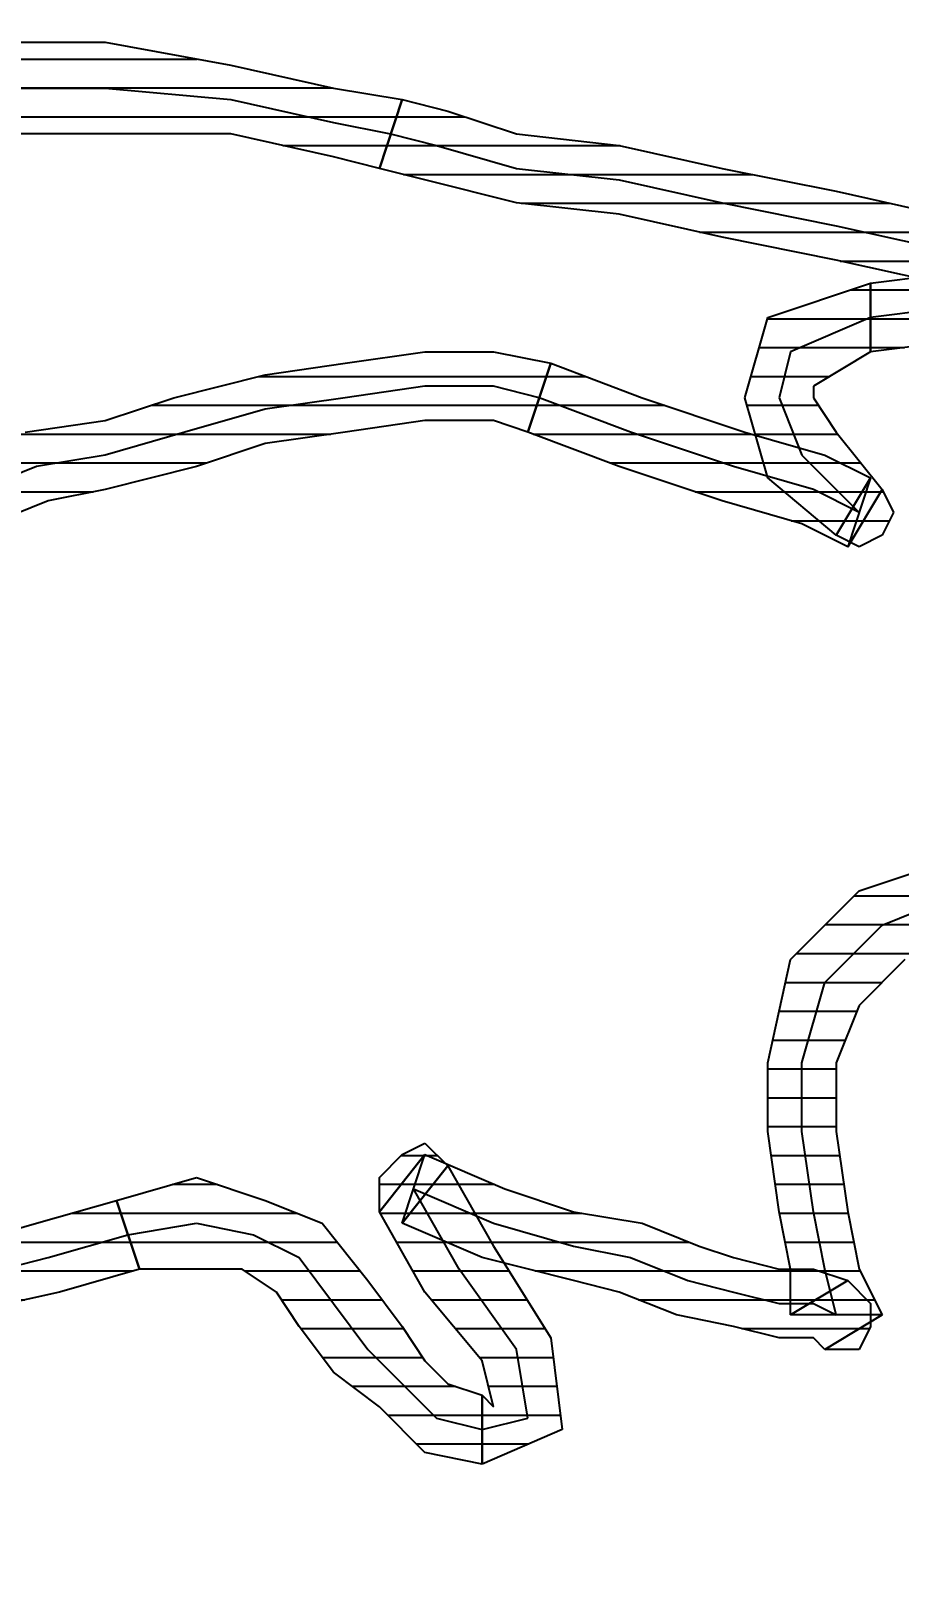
# Model space of a CAD drawing. Header units: millimetres. Extents: x 322668 to 332469, y 13187 to 20117.
# Drawn here: x 327619.42 to 327623.18, y 15751.73 to 15758.4 of the extents above; entities that cross this region are included whole.
import ezdxf

# ---------------------------------------------------------------- set-up
doc = ezdxf.new("R2010")
doc.units = ezdxf.units.MM
doc.header["$LTSCALE"] = 50
doc.header["$MEASUREMENT"] = 0
doc.header["$PDMODE"] = 3
doc.header["$PDSIZE"] = -0.5
doc.layers.get('0').update_dxf_attribs({"linetype": 'CONTINUOUS'})
doc.layers.get('DEFPOINTS').update_dxf_attribs({"linetype": 'CONTINUOUS'})
doc.layers.add('MIM_OLCU-DIS', color=1, linetype='CONTINUOUS')
doc.styles.add('OLCU', font='TSIMPLEX.SHX', dxfattribs={"width": 0.7})
doc.dimstyles.new('200-OLCU-DIŞ', dxfattribs={"dimtxt": 30, "dimasz": 10, "dimexe": 0, "dimexo": 0, "dimgap": 10, "dimtad": 1, "dimdec": 1, "dimdsep": 46, "dimtxsty": 'OLCU', "dimblk1": 'DOT', "dimblk2": 'DOT', "dimsah": 1, "dimcen": 0, "dimclrd": 7, "dimclre": 7, "dimclrt": 4, "dimadec": 0, "dimazin": 0, "dimtfac": 1, "dimtdec": 1, "dimtix": 1, "dimtmove": 2, "dimatfit": 3, "dimldrblk": 'DOT', "dimfxl": 0, "dimtolj": 1, "dimarcsym": 0})
pattern_1 = [(360, (-5108.51305, -673.59423), (1e-16, 0.125), [25])]

# ---------------------------------------------------------------- blocks, each defined once
blk = doc.blocks.new('_DOT')
at = {"color": 0, "linetype": 'ByBlock'}
blk.add_line((-0.5, 0), (-1, 0), dxfattribs=at)
at = {"color": 0, "linetype": 'ByBlock', "const_width": 0.5}
blk.add_lwpolyline([(-0.25, 0, 1), (0.25, 0, 1)], format="xyb", close=True, dxfattribs=at)
blk = doc.blocks.new('*D159')
at = {"layer": 'DEFPOINTS', "color": 0}
for p in [(329577.7462, 18407.9638, -57.5013), (327588.544, 14892.9952), (330092.5872, 14892.9952)]:
    blk.add_point(p, dxfattribs=at)
at = {"layer": 'MIM_OLCU-DIS', "color": 7, "lineweight": -2}
for p, q in [((330052.8343, 18407.9638), (330092.5872, 18407.9638)), ((330092.5872, 18397.9638), (330092.5872, 14902.9952)), ((330052.5872, 14892.9952), (330092.5872, 14892.9952))]:
    blk.add_line(p, q, dxfattribs=at)
at = {"layer": 'MIM_OLCU-DIS', "color": 7, "lineweight": -2, "xscale": 10, "yscale": 10, "zscale": 10}
for p, rotation in [((330092.5872, 18407.9638), 90), ((330092.5872, 14892.9952), 270)]:
    blk.add_blockref('_DOT', p, dxfattribs=dict(at, rotation=rotation))
at = {"layer": 'MIM_OLCU-DIS', "color": 4, "insert": (330067.5872, 16650.4795), "char_height": 30, "attachment_point": 5, "rotation": 90, "style": 'OLCU'}
blk.add_mtext('\\A1;3515', dxfattribs=at)
blk = doc.blocks.new('by')
at = {"ltscale": 30}
h = blk.add_hatch(dxfattribs=at)
h.set_pattern_fill('DC_LINES', color=256, scale=0.1, style=0)
h.set_pattern_definition(pattern_1)
edge = h.paths.add_edge_path(flags=0)
edge.add_line((6404.8611, 2223.3659), (6404.6628, 2223.4156))
edge.add_line((6404.6628, 2223.4156), (6404.2175, 2223.515))
edge.add_line((6404.2175, 2223.515), (6403.6736, 2223.515))
edge.add_line((6403.6736, 2223.515), (6403.03, 2223.515))
edge.add_line((6403.03, 2223.515), (6402.3376, 2223.515))
edge.add_line((6402.3376, 2223.515), (6401.7439, 2223.5647))
edge.add_line((6401.7439, 2223.5647), (6401.2488, 2223.4654))
edge.add_line((6401.2488, 2223.4654), (6401.0515, 2223.3659))
edge.add_line((6401.0515, 2223.3659), (6400.8532, 2223.664))
edge.add_line((6400.8532, 2223.664), (6401.2488, 2223.7633))
edge.add_line((6401.2488, 2223.7633), (6401.7439, 2223.8627))
edge.add_line((6401.7439, 2223.8627), (6402.3376, 2223.9123))
edge.add_line((6402.3376, 2223.9123), (6403.03, 2223.9123))
edge.add_line((6403.03, 2223.9123), (6403.6736, 2223.9123))
edge.add_line((6403.6736, 2223.9123), (6404.2175, 2223.813))
edge.add_line((6404.2175, 2223.813), (6404.6628, 2223.7137))
edge.add_line((6404.6628, 2223.7137), (6404.9597, 2223.664))
h = blk.add_hatch(dxfattribs=at)
h.set_pattern_fill('DC_LINES', color=256, scale=0.1, style=0)
h.set_pattern_definition(pattern_1)
edge = h.paths.add_edge_path(flags=0)
edge.add_line((6407.9773, 2222.9685), (6407.9284, 2222.6706))
edge.add_line((6407.9284, 2222.6706), (6407.6316, 2222.7699))
edge.add_line((6407.6316, 2222.7699), (6407.2849, 2222.8692))
edge.add_line((6407.2849, 2222.8692), (6406.8396, 2222.9685))
edge.add_line((6406.8396, 2222.9685), (6406.3454, 2223.0679))
edge.add_line((6406.3454, 2223.0679), (6405.9001, 2223.1673))
edge.add_line((6405.9001, 2223.1673), (6405.4548, 2223.2169))
edge.add_line((6405.4548, 2223.2169), (6405.0583, 2223.3163))
edge.add_line((6405.0583, 2223.3163), (6404.8611, 2223.3659))
edge.add_line((6404.8611, 2223.3659), (6404.9597, 2223.664))
edge.add_line((6404.9597, 2223.664), (6405.1579, 2223.6143))
edge.add_line((6405.1579, 2223.6143), (6405.4548, 2223.515))
edge.add_line((6405.4548, 2223.515), (6405.9001, 2223.4654))
edge.add_line((6405.9001, 2223.4654), (6406.3454, 2223.3659))
edge.add_line((6406.3454, 2223.3659), (6406.8396, 2223.2666))
edge.add_line((6406.8396, 2223.2666), (6407.2849, 2223.1673))
edge.add_line((6407.2849, 2223.1673), (6407.7302, 2223.0679))
edge.add_line((6407.7302, 2223.0679), (6408.0271, 2222.9685))
edge.add_line((6408.0271, 2222.9685), (6407.9773, 2222.6706))
edge.add_line((6407.9773, 2222.6706), (6408.0271, 2222.9685))
edge.add_line((6408.0271, 2222.9685), (6408.1257, 2222.8692))
edge.add_line((6408.1257, 2222.8692), (6408.1257, 2222.7699))
edge.add_line((6408.1257, 2222.7699), (6408.0769, 2222.6706))
edge.add_line((6408.0769, 2222.6706), (6407.9284, 2222.6706))
h = blk.add_hatch(dxfattribs=at)
h.set_pattern_fill('DC_LINES', color=256, scale=0.1, style=0)
h.set_pattern_definition(pattern_1)
edge = h.paths.add_edge_path(flags=0)
edge.add_line((6406.988, 2222.8692), (6407.3835, 2222.9189))
edge.add_line((6407.3835, 2222.9189), (6407.5818, 2222.9189))
edge.add_line((6407.5818, 2222.9189), (6407.7302, 2222.9685))
edge.add_line((6407.7302, 2222.9685), (6407.9773, 2222.9685))
edge.add_line((6407.9773, 2222.9685), (6407.9773, 2222.6706))
edge.add_line((6407.9773, 2222.6706), (6407.7302, 2222.6706))
edge.add_line((6407.7302, 2222.6706), (6407.5818, 2222.6208))
edge.add_line((6407.5818, 2222.6208), (6407.3835, 2222.6208))
edge.add_line((6407.3835, 2222.6208), (6406.988, 2222.5712))
h = blk.add_hatch(dxfattribs=at)
h.set_pattern_fill('DC_LINES', color=256, scale=0.1, style=0)
h.set_pattern_definition(pattern_1)
edge = h.paths.add_edge_path(flags=0)
edge.add_line((6406.988, 2222.0247), (6406.8396, 2221.7764))
edge.add_line((6406.8396, 2221.7764), (6406.5427, 2222.0247))
edge.add_line((6406.5427, 2222.0247), (6406.4441, 2222.3725))
edge.add_line((6406.4441, 2222.3725), (6406.5427, 2222.7202))
edge.add_line((6406.5427, 2222.7202), (6406.988, 2222.8692))
edge.add_line((6406.988, 2222.8692), (6406.988, 2222.5712))
edge.add_line((6406.988, 2222.5712), (6406.7409, 2222.4221))
edge.add_line((6406.7409, 2222.4221), (6406.7409, 2222.3725))
edge.add_line((6406.7409, 2222.3725), (6406.8396, 2222.2235))
edge.add_line((6406.8396, 2222.2235), (6407.0378, 2221.9751))
edge.add_line((6407.0378, 2221.9751), (6406.8894, 2221.7268))
edge.add_line((6406.8894, 2221.7268), (6407.0378, 2221.9751))
edge.add_line((6407.0378, 2221.9751), (6407.0876, 2221.8758))
edge.add_line((6407.0876, 2221.8758), (6407.0378, 2221.7764))
edge.add_line((6407.0378, 2221.7764), (6406.9382, 2221.7268))
edge.add_line((6406.9382, 2221.7268), (6406.8396, 2221.7764))
h = blk.add_hatch(dxfattribs=at)
h.set_pattern_fill('DC_LINES', color=256, scale=0.1, style=0)
h.set_pattern_definition(pattern_1)
edge = h.paths.add_edge_path(flags=0)
edge.add_line((6403.0798, 2222.1241), (6403.3269, 2222.2235))
edge.add_line((6403.3269, 2222.2235), (6403.6736, 2222.2731))
edge.add_line((6403.6736, 2222.2731), (6403.9704, 2222.3725))
edge.add_line((6403.9704, 2222.3725), (6404.3659, 2222.4718))
edge.add_line((6404.3659, 2222.4718), (6404.7126, 2222.5215))
edge.add_line((6404.7126, 2222.5215), (6405.0583, 2222.5712))
edge.add_line((6405.0583, 2222.5712), (6405.3552, 2222.5712))
edge.add_line((6405.3552, 2222.5712), (6405.6032, 2222.5215))
edge.add_line((6405.6032, 2222.5215), (6405.5036, 2222.2235))
edge.add_line((6405.5036, 2222.2235), (6405.3552, 2222.2731))
edge.add_line((6405.3552, 2222.2731), (6405.0583, 2222.2731))
edge.add_line((6405.0583, 2222.2731), (6404.7126, 2222.2235))
edge.add_line((6404.7126, 2222.2235), (6404.3659, 2222.1737))
edge.add_line((6404.3659, 2222.1737), (6404.0691, 2222.0744))
edge.add_line((6404.0691, 2222.0744), (6403.6736, 2221.9751))
edge.add_line((6403.6736, 2221.9751), (6403.4265, 2221.9254))
edge.add_line((6403.4265, 2221.9254), (6403.1784, 2221.826))
h = blk.add_hatch(dxfattribs=at)
h.set_pattern_fill('DC_LINES', color=256, scale=0.1, style=0)
h.set_pattern_definition(pattern_1)
edge = h.paths.add_edge_path(flags=0)
edge.add_line((6405.6032, 2222.5215), (6405.9988, 2222.3725))
edge.add_line((6405.9988, 2222.3725), (6406.4441, 2222.2235))
edge.add_line((6406.4441, 2222.2235), (6406.7907, 2222.1241))
edge.add_line((6406.7907, 2222.1241), (6406.988, 2222.0247))
edge.add_line((6406.988, 2222.0247), (6406.8894, 2221.7268))
edge.add_line((6406.8894, 2221.7268), (6406.6911, 2221.826))
edge.add_line((6406.6911, 2221.826), (6406.3454, 2221.9254))
edge.add_line((6406.3454, 2221.9254), (6405.9001, 2222.0744))
edge.add_line((6405.9001, 2222.0744), (6405.5036, 2222.2235))
h = blk.add_hatch(dxfattribs=at)
h.set_pattern_fill('DC_LINES', color=256, scale=0.1, style=0)
h.set_pattern_definition(pattern_1)
edge = h.paths.add_edge_path(flags=0)
edge.add_line((6408.2741, 2220.1868), (6407.5329, 2220.1372))
edge.add_line((6407.5329, 2220.1372), (6407.1364, 2219.9384))
edge.add_line((6407.1364, 2219.9384), (6406.9382, 2219.7398))
edge.add_line((6406.9382, 2219.7398), (6406.8396, 2219.4914))
edge.add_line((6406.8396, 2219.4914), (6406.8396, 2219.1933))
edge.add_line((6406.8396, 2219.1933), (6406.8894, 2218.8456))
edge.add_line((6406.8894, 2218.8456), (6406.9382, 2218.5972))
edge.add_line((6406.9382, 2218.5972), (6407.0378, 2218.3985))
edge.add_line((6407.0378, 2218.3985), (6406.6413, 2218.3985))
edge.add_line((6406.6413, 2218.3985), (6406.6413, 2218.5972))
edge.add_line((6406.6413, 2218.5972), (6406.5925, 2218.8456))
edge.add_line((6406.5925, 2218.8456), (6406.5427, 2219.1933))
edge.add_line((6406.5427, 2219.1933), (6406.5427, 2219.4914))
edge.add_line((6406.5427, 2219.4914), (6406.6413, 2219.9384))
edge.add_line((6406.6413, 2219.9384), (6406.9382, 2220.2365))
edge.add_line((6406.9382, 2220.2365), (6407.5329, 2220.4351))
edge.add_line((6407.5329, 2220.4351), (6408.2741, 2220.4848))
h = blk.add_hatch(dxfattribs=at)
h.set_pattern_fill('DC_LINES', color=256, scale=0.1, style=0)
h.set_pattern_definition(pattern_1)
edge = h.paths.add_edge_path(flags=0)
edge.add_line((6404.9597, 2218.7959), (6405.1579, 2219.0443))
edge.add_line((6405.1579, 2219.0443), (6405.3552, 2218.6966))
edge.add_line((6405.3552, 2218.6966), (6405.6032, 2218.2992))
edge.add_line((6405.6032, 2218.2992), (6405.6521, 2217.9018))
edge.add_line((6405.6521, 2217.9018), (6405.3064, 2217.7528))
edge.add_line((6405.3064, 2217.7528), (6405.3064, 2218.0508))
edge.add_line((6405.3064, 2218.0508), (6405.3552, 2218.0012))
edge.add_line((6405.3552, 2218.0012), (6405.3064, 2218.1998))
edge.add_line((6405.3064, 2218.1998), (6405.0583, 2218.4979))
edge.add_line((6405.0583, 2218.4979), (6404.8611, 2218.8456))
edge.add_line((6404.8611, 2218.8456), (6405.0583, 2219.094))
edge.add_line((6405.0583, 2219.094), (6404.8611, 2218.8456))
edge.add_line((6404.8611, 2218.8456), (6404.8611, 2218.9946))
edge.add_line((6404.8611, 2218.9946), (6404.9597, 2219.094))
edge.add_line((6404.9597, 2219.094), (6405.0583, 2219.1436))
edge.add_line((6405.0583, 2219.1436), (6405.1579, 2219.0443))
h = blk.add_hatch(dxfattribs=at)
h.set_pattern_fill('DC_LINES', color=256, scale=0.1, style=0)
h.set_pattern_definition(pattern_1)
edge = h.paths.add_edge_path(flags=0)
edge.add_line((6407.0378, 2218.3985), (6406.7907, 2218.2495))
edge.add_line((6406.7907, 2218.2495), (6406.7409, 2218.2992))
edge.add_line((6406.7409, 2218.2992), (6406.5925, 2218.2992))
edge.add_line((6406.5925, 2218.2992), (6406.3943, 2218.3488))
edge.add_line((6406.3943, 2218.3488), (6406.1472, 2218.3985))
edge.add_line((6406.1472, 2218.3985), (6405.9001, 2218.4979))
edge.add_line((6405.9001, 2218.4979), (6405.7019, 2218.5476))
edge.add_line((6405.7019, 2218.5476), (6405.3064, 2218.6469))
edge.add_line((6405.3064, 2218.6469), (6404.9597, 2218.7959))
edge.add_line((6404.9597, 2218.7959), (6405.0583, 2219.094))
edge.add_line((6405.0583, 2219.094), (6405.405, 2218.945))
edge.add_line((6405.405, 2218.945), (6405.7019, 2218.8456))
edge.add_line((6405.7019, 2218.8456), (6405.9988, 2218.7959))
edge.add_line((6405.9988, 2218.7959), (6406.2458, 2218.6966))
edge.add_line((6406.2458, 2218.6966), (6406.3943, 2218.6469))
edge.add_line((6406.3943, 2218.6469), (6406.5925, 2218.5972))
edge.add_line((6406.5925, 2218.5972), (6406.7409, 2218.5972))
edge.add_line((6406.7409, 2218.5972), (6406.8894, 2218.5476))
edge.add_line((6406.8894, 2218.5476), (6406.6413, 2218.3985))
edge.add_line((6406.6413, 2218.3985), (6406.8894, 2218.5476))
edge.add_line((6406.8894, 2218.5476), (6406.988, 2218.4483))
edge.add_line((6406.988, 2218.4483), (6406.988, 2218.3488))
edge.add_line((6406.988, 2218.3488), (6406.9382, 2218.2495))
edge.add_line((6406.9382, 2218.2495), (6406.7907, 2218.2495))
h = blk.add_hatch(dxfattribs=at)
h.set_pattern_fill('DC_LINES', color=256, scale=0.1, style=0)
h.set_pattern_definition(pattern_1)
edge = h.paths.add_edge_path(flags=0)
edge.add_line((6405.3064, 2217.7528), (6405.0583, 2217.8024))
edge.add_line((6405.0583, 2217.8024), (6404.8611, 2218.0012))
edge.add_line((6404.8611, 2218.0012), (6404.6628, 2218.1502))
edge.add_line((6404.6628, 2218.1502), (6404.5144, 2218.3488))
edge.add_line((6404.5144, 2218.3488), (6404.4157, 2218.4979))
edge.add_line((6404.4157, 2218.4979), (6404.2673, 2218.5972))
edge.add_line((6404.2673, 2218.5972), (6404.0691, 2218.5972))
edge.add_line((6404.0691, 2218.5972), (6403.822, 2218.5972))
edge.add_line((6403.822, 2218.5972), (6403.7224, 2218.8952))
edge.add_line((6403.7224, 2218.8952), (6404.0691, 2218.9946))
edge.add_line((6404.0691, 2218.9946), (6404.3659, 2218.8952))
edge.add_line((6404.3659, 2218.8952), (6404.613, 2218.7959))
edge.add_line((6404.613, 2218.7959), (6404.8113, 2218.5476))
edge.add_line((6404.8113, 2218.5476), (6404.9597, 2218.3488))
edge.add_line((6404.9597, 2218.3488), (6405.0583, 2218.1998))
edge.add_line((6405.0583, 2218.1998), (6405.1579, 2218.1005))
edge.add_line((6405.1579, 2218.1005), (6405.3064, 2218.0508))
h = blk.add_hatch(dxfattribs=at)
h.set_pattern_fill('DC_LINES', color=256, scale=0.1, style=0)
h.set_pattern_definition(pattern_1)
edge = h.paths.add_edge_path(flags=0)
edge.add_line((6403.822, 2218.5972), (6403.4753, 2218.4979))
edge.add_line((6403.4753, 2218.4979), (6403.03, 2218.3985))
edge.add_line((6403.03, 2218.3985), (6402.6345, 2218.2992))
edge.add_line((6402.6345, 2218.2992), (6402.1892, 2218.1998))
edge.add_line((6402.1892, 2218.1998), (6401.7937, 2218.1502))
edge.add_line((6401.7937, 2218.1502), (6401.3972, 2218.1502))
edge.add_line((6401.3972, 2218.1502), (6401.1003, 2218.1998))
edge.add_line((6401.1003, 2218.1998), (6400.8034, 2218.2495))
edge.add_line((6400.8034, 2218.2495), (6401.0017, 2218.5476))
edge.add_line((6401.0017, 2218.5476), (6401.1003, 2218.4979))
edge.add_line((6401.1003, 2218.4979), (6401.3972, 2218.4483))
edge.add_line((6401.3972, 2218.4483), (6401.7937, 2218.4483))
edge.add_line((6401.7937, 2218.4483), (6402.1892, 2218.4979))
edge.add_line((6402.1892, 2218.4979), (6402.6345, 2218.5972))
edge.add_line((6402.6345, 2218.5972), (6403.03, 2218.6966))
edge.add_line((6403.03, 2218.6966), (6403.3767, 2218.7959))
edge.add_line((6403.3767, 2218.7959), (6403.7224, 2218.8952))
for p, q in [((6403.03, 2223.9123, -4.5045), (6403.6736, 2223.9123, -4.5045)), ((6403.6736, 2223.9123, -4.5045), (6404.2175, 2223.813, -4.5045)), ((6404.2175, 2223.813, -4.5045), (6404.6628, 2223.7137, -4.5045)), ((6403.03, 2223.7137, -4.5045), (6403.6736, 2223.7137, -4.5045)), ((6403.6736, 2223.7137, -4.5045), (6404.2175, 2223.664, -4.5045)), ((6404.6628, 2223.7137, -4.5045), (6404.9597, 2223.664, -4.5045)), ((6404.2175, 2223.664, -4.5045), (6404.6628, 2223.5647, -4.5045)), ((6404.8611, 2223.3659, -4.5045), (6404.9597, 2223.664, -4.5045)), ((6404.9597, 2223.664, -4.5045), (6404.8611, 2223.3659, -4.5045)), ((6404.9597, 2223.664, -4.5045), (6405.1579, 2223.6143, -4.5045)), ((6404.9597, 2223.664, -4.5045), (6404.9597, 2223.664, -4.5045)), ((6405.1579, 2223.6143, -4.5045), (6405.4548, 2223.515, -4.5045)), ((6403.6736, 2223.515, -4.5045), (6403.03, 2223.515, -4.5045)), ((6404.2175, 2223.515, -4.5045), (6403.6736, 2223.515, -4.5045)), ((6404.6628, 2223.4156, -4.5045), (6404.2175, 2223.515, -4.5045)), ((6404.6628, 2223.5647, -4.5045), (6404.9099, 2223.515, -4.5045)), ((6404.9099, 2223.515, -4.5045), (6405.1081, 2223.4654, -4.5045)), ((6405.4548, 2223.515, -4.5045), (6405.9001, 2223.4654, -4.5045)), ((6405.1081, 2223.4654, -4.5045), (6405.4548, 2223.3659, -4.5045)), ((6405.9001, 2223.4654, -4.5045), (6406.3454, 2223.3659, -4.5045)), ((6404.8611, 2223.3659, -4.5045), (6404.6628, 2223.4156, -4.5045)), ((6405.0583, 2223.3163, -4.5045), (6404.8611, 2223.3659, -4.5045)), ((6404.8611, 2223.3659, -4.5045), (6404.8611, 2223.3659, -4.5045)), ((6404.8611, 2223.3659, -4.5045), (6404.8611, 2223.3659, -4.5045)), ((6405.4548, 2223.2169, -4.5045), (6405.0583, 2223.3163, -4.5045)), ((6405.4548, 2223.3659, -4.5045), (6405.9001, 2223.3163, -4.5045)), ((6405.9001, 2223.3163, -4.5045), (6406.3454, 2223.2169, -4.5045)), ((6406.3454, 2223.3659, -4.5045), (6406.8396, 2223.2666, -4.5045)), ((6406.8396, 2223.2666, -4.5045), (6407.2849, 2223.1673, -4.5045)), ((6405.9001, 2223.1673, -4.5045), (6405.4548, 2223.2169, -4.5045)), ((6406.3454, 2223.2169, -4.5045), (6406.8396, 2223.1176, -4.5045)), ((6406.3454, 2223.0679, -4.5045), (6405.9001, 2223.1673, -4.5045)), ((6406.8396, 2223.1176, -4.5045), (6407.2849, 2223.0183, -4.5045)), ((6406.8396, 2222.9685, -4.5045), (6406.3454, 2223.0679, -4.5045)), ((6407.2849, 2222.8692, -4.5045), (6406.8396, 2222.9685, -4.5045)), ((6406.988, 2222.8692, -4.5045), (6407.3835, 2222.9189, -4.5045)), ((6406.5427, 2222.7202, -4.5045), (6406.988, 2222.8692, -4.5045)), ((6406.988, 2222.8692, -4.5045), (6406.988, 2222.8692, -4.5045)), ((6406.988, 2222.5712, -4.5045), (6406.988, 2222.8692, -4.5045)), ((6406.988, 2222.8692, -4.5045), (6406.988, 2222.8692, -4.5045)), ((6406.988, 2222.8692, -4.5045), (6406.988, 2222.5712, -4.5045)), ((6406.4441, 2222.3725, -4.5045), (6406.5427, 2222.7202, -4.5045)), ((6406.988, 2222.7202, -4.5045), (6406.6413, 2222.5712, -4.5045)), ((6407.3835, 2222.7699, -4.5045), (6406.988, 2222.7202, -4.5045)), ((6404.7126, 2222.5215, -4.5045), (6405.0583, 2222.5712, -4.5045)), ((6405.0583, 2222.5712, -4.5045), (6405.3552, 2222.5712, -4.5045)), ((6405.3552, 2222.5712, -4.5045), (6405.6032, 2222.5215, -4.5045)), ((6406.6413, 2222.5712, -4.5045), (6406.5925, 2222.3725, -4.5045)), ((6406.988, 2222.5712, -4.5045), (6406.7409, 2222.4221, -4.5045)), ((6407.3835, 2222.6208, -4.5045), (6406.988, 2222.5712, -4.5045)), ((6406.988, 2222.5712, -4.5045), (6406.988, 2222.5712, -4.5045)), ((6404.3659, 2222.4718, -4.5045), (6404.7126, 2222.5215, -4.5045)), ((6405.5036, 2222.2235, -4.5045), (6405.6032, 2222.5215, -4.5045)), ((6405.6032, 2222.5215, -4.5045), (6405.5036, 2222.2235, -4.5045)), ((6405.6032, 2222.5215, -4.5045), (6405.6032, 2222.5215, -4.5045)), ((6405.6032, 2222.5215, -4.5045), (6405.9988, 2222.3725, -4.5045)), ((6405.6032, 2222.5215, -4.5045), (6405.6032, 2222.5215, -4.5045)), ((6403.9704, 2222.3725, -4.5045), (6404.3659, 2222.4718, -4.5045)), ((6403.6736, 2222.2731, -4.5045), (6403.9704, 2222.3725, -4.5045)), ((6404.7126, 2222.3725, -4.5045), (6404.3659, 2222.3228, -4.5045)), ((6405.0583, 2222.4221, -4.5045), (6404.7126, 2222.3725, -4.5045)), ((6405.3552, 2222.4221, -4.5045), (6405.0583, 2222.4221, -4.5045)), ((6405.5534, 2222.3725, -4.5045), (6405.3552, 2222.4221, -4.5045)), ((6405.9489, 2222.2235, -4.5045), (6405.5534, 2222.3725, -4.5045)), ((6405.9988, 2222.3725, -4.5045), (6406.4441, 2222.2235, -4.5045)), ((6406.5427, 2222.0247, -4.5045), (6406.4441, 2222.3725, -4.5045)), ((6406.5925, 2222.3725, -4.5045), (6406.6911, 2222.1241, -4.5045)), ((6406.7409, 2222.4221, -4.5045), (6406.7409, 2222.3725, -4.5045)), ((6406.7409, 2222.3725, -4.5045), (6406.8396, 2222.2235, -4.5045)), ((6404.3659, 2222.3228, -4.5045), (6404.0193, 2222.2235, -4.5045)), ((6403.3269, 2222.2235, -4.5045), (6403.6736, 2222.2731, -4.5045)), ((6405.0583, 2222.2731, -4.5045), (6404.7126, 2222.2235, -4.5045)), ((6405.3552, 2222.2731, -4.5045), (6405.0583, 2222.2731, -4.5045)), ((6405.5036, 2222.2235, -4.5045), (6405.3552, 2222.2731, -4.5045)), ((6404.0193, 2222.2235, -4.5045), (6403.6736, 2222.1241, -4.5045)), ((6404.3659, 2222.1737, -4.5045), (6404.0691, 2222.0744, -4.5045)), ((6404.7126, 2222.2235, -4.5045), (6404.3659, 2222.1737, -4.5045)), ((6405.9001, 2222.0744, -4.5045), (6405.5036, 2222.2235, -4.5045)), ((6405.5036, 2222.2235, -4.5045), (6405.5036, 2222.2235, -4.5045)), ((6406.3943, 2222.0744, -4.5045), (6405.9489, 2222.2235, -4.5045)), ((6406.4441, 2222.2235, -4.5045), (6406.7907, 2222.1241, -4.5045)), ((6406.8396, 2222.2235, -4.5045), (6407.0378, 2221.9751, -4.5045)), ((6403.6736, 2222.1241, -4.5045), (6403.3767, 2222.0744, -4.5045)), ((6406.6911, 2222.1241, -4.5045), (6406.9382, 2221.8758, -4.5045)), ((6406.7907, 2222.1241, -4.5045), (6406.988, 2222.0247, -4.5045)), ((6403.3767, 2222.0744, -4.5045), (6403.1296, 2221.9751, -4.5045)), ((6404.0691, 2222.0744, -4.5045), (6403.6736, 2221.9751, -4.5045)), ((6406.3454, 2221.9254, -4.5045), (6405.9001, 2222.0744, -4.5045)), ((6406.7409, 2221.9751, -4.5045), (6406.3943, 2222.0744, -4.5045)), ((6403.6736, 2221.9751, -4.5045), (6403.4265, 2221.9254, -4.5045)), ((6406.8396, 2221.7764, -4.5045), (6406.5427, 2222.0247, -4.5045)), ((6406.9382, 2221.8758, -4.5045), (6406.7409, 2221.9751, -4.5045)), ((6406.988, 2222.0247, -4.5045), (6406.8396, 2221.7764, -4.5045)), ((6406.8396, 2221.7764, -4.5045), (6406.988, 2222.0247, -4.5045)), ((6406.988, 2222.0247, -4.5045), (6406.8894, 2221.7268, -4.5045)), ((6407.0378, 2221.9751, -4.5045), (6406.8894, 2221.7268, -4.5045)), ((6406.8894, 2221.7268, -4.5045), (6407.0378, 2221.9751, -4.5045)), ((6406.988, 2222.0247, -4.5045), (6406.988, 2222.0247, -4.5045)), ((6407.0378, 2221.9751, -4.5045), (6407.0876, 2221.8758, -4.5045)), ((6403.4265, 2221.9254, -4.5045), (6403.1784, 2221.826, -4.5045)), ((6406.6911, 2221.826, -4.5045), (6406.3454, 2221.9254, -4.5045)), ((6407.0876, 2221.8758, -4.5045), (6407.0378, 2221.7764, -4.5045)), ((6406.8894, 2221.7268, -4.5045), (6406.6911, 2221.826, -4.5045)), ((6406.9382, 2221.7268, -4.5045), (6406.8396, 2221.7764, -4.5045)), ((6407.0378, 2221.7764, -4.5045), (6406.9382, 2221.7268, -4.5045)), ((6406.9382, 2220.2365, -4.5045), (6407.5329, 2220.4351, -4.5045)), ((6406.6413, 2219.9384, -4.5045), (6406.9382, 2220.2365, -4.5045)), ((6407.0378, 2220.0874, -4.5045), (6407.5329, 2220.2862, -4.5045)), ((6406.7907, 2219.8391, -4.5045), (6407.0378, 2220.0874, -4.5045)), ((6406.5427, 2219.4914, -4.5045), (6406.6413, 2219.9384, -4.5045)), ((6407.1364, 2219.9384, -4.5045), (6406.9382, 2219.7398, -4.5045)), ((6406.6911, 2219.4914, -4.5045), (6406.7907, 2219.8391, -4.5045)), ((6406.9382, 2219.7398, -4.5045), (6406.8396, 2219.4914, -4.5045)), ((6406.5427, 2219.1933, -4.5045), (6406.5427, 2219.4914, -4.5045)), ((6406.6911, 2219.1933, -4.5045), (6406.6911, 2219.4914, -4.5045)), ((6406.8396, 2219.4914, -4.5045), (6406.8396, 2219.1933, -4.5045)), ((6406.5925, 2218.8456, -4.5045), (6406.5427, 2219.1933, -4.5045)), ((6406.7409, 2218.8456, -4.5045), (6406.6911, 2219.1933, -4.5045)), ((6406.8396, 2219.1933, -4.5045), (6406.8894, 2218.8456, -4.5045)), ((6404.9597, 2219.094, -4.5045), (6405.0583, 2219.1436, -4.5045)), ((6405.0583, 2219.1436, -4.5045), (6405.1579, 2219.0443, -4.5045)), ((6404.8611, 2218.8456, -4.5045), (6405.0583, 2219.094, -4.5045)), ((6405.0583, 2219.094, -4.5045), (6404.8611, 2218.8456, -4.5045)), ((6404.8611, 2218.9946, -4.5045), (6404.9597, 2219.094, -4.5045)), ((6404.9597, 2218.7959, -4.5045), (6405.0583, 2219.094, -4.5045)), ((6404.9597, 2218.7959, -4.5045), (6405.1579, 2219.0443, -4.5045)), ((6405.1579, 2219.0443, -4.5045), (6404.9597, 2218.7959, -4.5045)), ((6405.0583, 2219.094, -4.5045), (6405.405, 2218.945, -4.5045)), ((6405.1579, 2219.0443, -4.5045), (6405.3552, 2218.6966, -4.5045)), ((6403.7224, 2218.8952, -4.5045), (6404.0691, 2218.9946, -4.5045)), ((6404.0691, 2218.9946, -4.5045), (6404.3659, 2218.8952, -4.5045)), ((6404.8611, 2218.8456, -4.5045), (6404.8611, 2218.9946, -4.5045)), ((6405.2068, 2218.5972, -4.5045), (6405.0095, 2218.945, -4.5045)), ((6405.0095, 2218.945, -4.5045), (6405.3552, 2218.7959, -4.5045)), ((6405.405, 2218.945, -4.5045), (6405.7019, 2218.8456, -4.5045)), ((6403.3767, 2218.7959, -4.5045), (6403.7224, 2218.8952, -4.5045)), ((6403.7224, 2218.8952, -4.5045), (6403.7224, 2218.8952, -4.5045)), ((6403.7224, 2218.8952, -4.5045), (6403.822, 2218.5972, -4.5045)), ((6403.822, 2218.5972, -4.5045), (6403.7224, 2218.8952, -4.5045)), ((6404.3659, 2218.8952, -4.5045), (6404.613, 2218.7959, -4.5045)), ((6405.0583, 2218.4979, -4.5045), (6404.8611, 2218.8456, -4.5045)), ((6405.7019, 2218.8456, -4.5045), (6405.9988, 2218.7959, -4.5045)), ((6406.6413, 2218.5972, -4.5045), (6406.5925, 2218.8456, -4.5045)), ((6406.7907, 2218.5972, -4.5045), (6406.7409, 2218.8456, -4.5045)), ((6406.8894, 2218.8456, -4.5045), (6406.9382, 2218.5972, -4.5045)), ((6403.03, 2218.6966, -4.5045), (6403.3767, 2218.7959, -4.5045)), ((6403.7722, 2218.7462, -4.5045), (6404.0691, 2218.7959, -4.5045)), ((6404.0691, 2218.7959, -4.5045), (6404.3161, 2218.7462, -4.5045)), ((6404.613, 2218.7959, -4.5045), (6404.8113, 2218.5476, -4.5045)), ((6405.3064, 2218.6469, -4.5045), (6404.9597, 2218.7959, -4.5045)), ((6404.9597, 2218.7959, -4.5045), (6404.9597, 2218.7959, -4.5045)), ((6405.3552, 2218.7959, -4.5045), (6405.7019, 2218.6966, -4.5045)), ((6405.9988, 2218.7959, -4.5045), (6406.2458, 2218.6966, -4.5045)), ((6403.4265, 2218.6469, -4.5045), (6403.7722, 2218.7462, -4.5045)), ((6404.3161, 2218.7462, -4.5045), (6404.5144, 2218.6469, -4.5045)), ((6403.03, 2218.5476, -4.5045), (6403.4265, 2218.6469, -4.5045)), ((6404.5144, 2218.6469, -4.5045), (6404.6628, 2218.4483, -4.5045)), ((6405.7019, 2218.5476, -4.5045), (6405.3064, 2218.6469, -4.5045)), ((6405.3552, 2218.6966, -4.5045), (6405.6032, 2218.2992, -4.5045)), ((6405.7019, 2218.6966, -4.5045), (6405.9489, 2218.6469, -4.5045)), ((6405.9489, 2218.6469, -4.5045), (6406.197, 2218.5476, -4.5045)), ((6406.2458, 2218.6966, -4.5045), (6406.3943, 2218.6469, -4.5045)), ((6406.3943, 2218.6469, -4.5045), (6406.5925, 2218.5972, -4.5045)), ((6403.822, 2218.5972, -4.5045), (6403.4753, 2218.4979, -4.5045)), ((6403.822, 2218.5972, -4.5045), (6403.822, 2218.5972, -4.5045)), ((6403.822, 2218.5972, -4.5045), (6403.822, 2218.5972, -4.5045)), ((6404.0691, 2218.5972, -4.5045), (6403.822, 2218.5972, -4.5045)), ((6404.2673, 2218.5972, -4.5045), (6404.0691, 2218.5972, -4.5045)), ((6404.4157, 2218.4979, -4.5045), (6404.2673, 2218.5972, -4.5045)), ((6405.4548, 2218.2495, -4.5045), (6405.2068, 2218.5972, -4.5045)), ((6406.5925, 2218.5972, -4.5045), (6406.7409, 2218.5972, -4.5045)), ((6406.6413, 2218.3985, -4.5045), (6406.6413, 2218.5972, -4.5045)), ((6406.7409, 2218.5972, -4.5045), (6406.8894, 2218.5476, -4.5045)), ((6406.8396, 2218.3985, -4.5045), (6406.7907, 2218.5972, -4.5045)), ((6406.9382, 2218.5972, -4.5045), (6407.0378, 2218.3985, -4.5045)), ((6404.8113, 2218.5476, -4.5045), (6404.9597, 2218.3488, -4.5045)), ((6405.9001, 2218.4979, -4.5045), (6405.7019, 2218.5476, -4.5045)), ((6406.197, 2218.5476, -4.5045), (6406.3943, 2218.4979, -4.5045)), ((6406.8894, 2218.5476, -4.5045), (6406.6413, 2218.3985, -4.5045)), ((6406.6413, 2218.3985, -4.5045), (6406.8894, 2218.5476, -4.5045)), ((6406.8894, 2218.5476, -4.5045), (6406.988, 2218.4483, -4.5045)), ((6403.4753, 2218.4979, -4.5045), (6403.03, 2218.3985, -4.5045)), ((6404.5144, 2218.3488, -4.5045), (6404.4157, 2218.4979, -4.5045)), ((6404.6628, 2218.4483, -4.5045), (6404.8113, 2218.2495, -4.5045)), ((6405.3064, 2218.1998, -4.5045), (6405.0583, 2218.4979, -4.5045)), ((6406.1472, 2218.3985, -4.5045), (6405.9001, 2218.4979, -4.5045)), ((6406.3943, 2218.4979, -4.5045), (6406.5925, 2218.4483, -4.5045)), ((6406.5925, 2218.4483, -4.5045), (6406.7409, 2218.4483, -4.5045)), ((6406.7409, 2218.4483, -4.5045), (6406.8396, 2218.3985, -4.5045)), ((6406.988, 2218.4483, -4.5045), (6406.988, 2218.3488, -4.5045)), ((6406.3943, 2218.3488, -4.5045), (6406.1472, 2218.3985, -4.5045)), ((6407.0378, 2218.3985, -4.5045), (6406.6413, 2218.3985, -4.5045)), ((6407.0378, 2218.3985, -4.5045), (6406.7907, 2218.2495, -4.5045)), ((6406.7907, 2218.2495, -4.5045), (6407.0378, 2218.3985, -4.5045)), ((6407.0378, 2218.3985, -4.5045), (6407.0378, 2218.3985, -4.5045)), ((6404.6628, 2218.1502, -4.5045), (6404.5144, 2218.3488, -4.5045)), ((6404.9597, 2218.3488, -4.5045), (6405.0583, 2218.1998, -4.5045)), ((6406.5925, 2218.2992, -4.5045), (6406.3943, 2218.3488, -4.5045)), ((6406.988, 2218.3488, -4.5045), (6406.9382, 2218.2495, -4.5045)), ((6404.8113, 2218.2495, -4.5045), (6404.9597, 2218.1005, -4.5045)), ((6405.5036, 2217.9514, -4.5045), (6405.4548, 2218.2495, -4.5045)), ((6405.6032, 2218.2992, -4.5045), (6405.6521, 2217.9018, -4.5045)), ((6406.7409, 2218.2992, -4.5045), (6406.5925, 2218.2992, -4.5045)), ((6406.7907, 2218.2495, -4.5045), (6406.7409, 2218.2992, -4.5045)), ((6406.9382, 2218.2495, -4.5045), (6406.7907, 2218.2495, -4.5045)), ((6405.0583, 2218.1998, -4.5045), (6405.1579, 2218.1005, -4.5045)), ((6405.3552, 2218.0012, -4.5045), (6405.3064, 2218.1998, -4.5045)), ((6404.8611, 2218.0012, -4.5045), (6404.6628, 2218.1502, -4.5045)), ((6404.9597, 2218.1005, -4.5045), (6405.1081, 2217.9514, -4.5045)), ((6405.1579, 2218.1005, -4.5045), (6405.3064, 2218.0508, -4.5045)), ((6405.3064, 2217.7528, -4.5045), (6405.3064, 2218.0508, -4.5045)), ((6405.3064, 2218.0508, -4.5045), (6405.3552, 2218.0012, -4.5045)), ((6405.3064, 2218.0508, -4.5045), (6405.3064, 2218.0508, -4.5045)), ((6405.3064, 2218.0508, -4.5045), (6405.3064, 2217.7528, -4.5045)), ((6405.0583, 2217.8024, -4.5045), (6404.8611, 2218.0012, -4.5045)), ((6405.1081, 2217.9514, -4.5045), (6405.3064, 2217.9018, -4.5045)), ((6405.3064, 2217.9018, -4.5045), (6405.5036, 2217.9514, -4.5045)), ((6405.6521, 2217.9018, -4.5045), (6405.3064, 2217.7528, -4.5045)), ((6405.3064, 2217.7528, -4.5045), (6405.0583, 2217.8024, -4.5045)), ((6405.3064, 2217.7528, -4.5045), (6405.3064, 2217.7528, -4.5045)), ((6405.3064, 2217.7528, -4.5045), (6405.3064, 2217.7528, -4.5045))]:
    blk.add_line(p, q, dxfattribs=at)

msp = doc.modelspace()

# ---------------------------------------------------------------- block references
msp.add_blockref('by', (321216.0673, 13534.4412, 4.5045))

# ---------------------------------------------------------------- dimensions: what is measured, and where the dimension line sits
at = {"layer": 'MIM_OLCU-DIS', "color": 22}
dim = msp.add_linear_dim(base=(330092.5872, 14892.9952), p1=(329577.7462, 18407.9638, -57.5013), p2=(327588.544, 14892.9952), angle=270, dimstyle='200-OLCU-DIŞ', dxfattribs=at)
dim.commit()
dim.dimension.update_dxf_attribs({"geometry": '*D159', "text_midpoint": (330067.5872, 16650.4795)})

doc.saveas('drawing.dxf')
